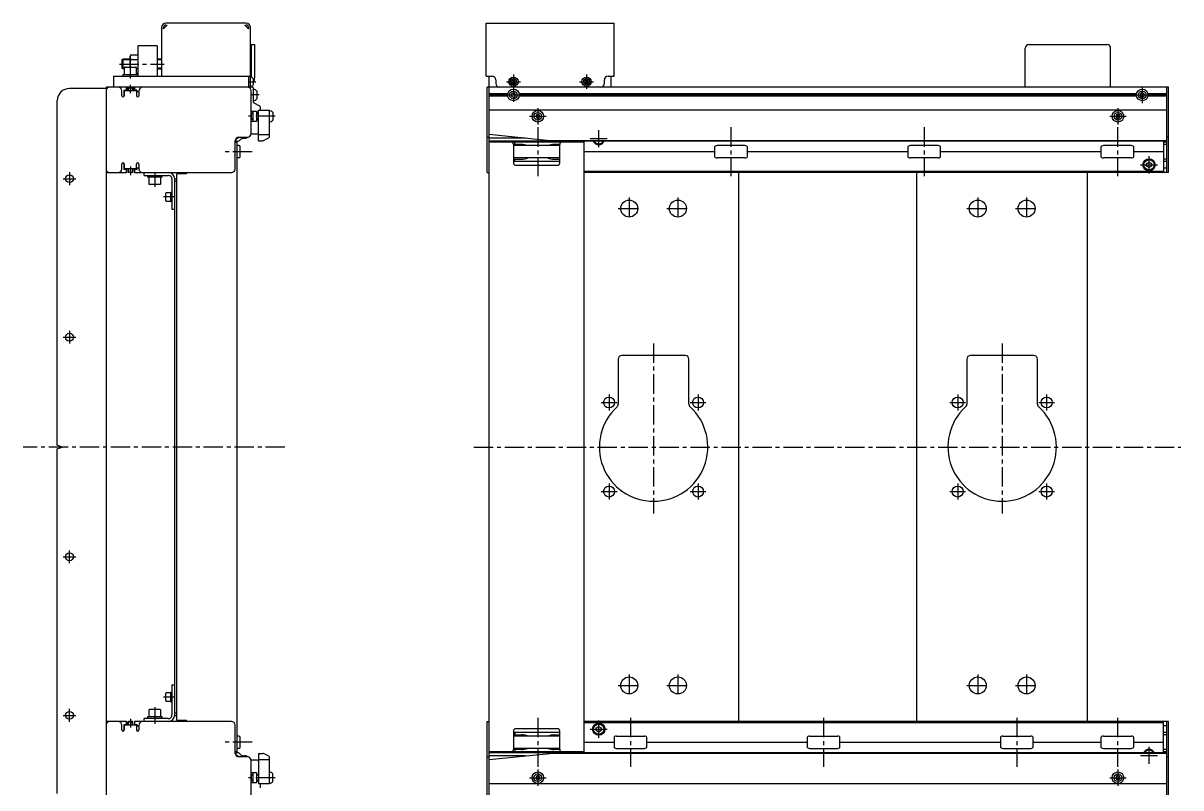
# Model space of a CAD drawing. Extents: x -10 to 1697, y -8 to 1101.
# Drawn here: x -10 to 940, y 474 to 1101 of the extents above; entities that cross this region are included whole.
import ezdxf

# ---------------------------------------------------------------- set-up
doc = ezdxf.new("R2010")
doc.units = 0
doc.header["$LTSCALE"] = 0.5
doc.linetypes.add('CENTER', pattern=[50.8, 31.75, -6.35, 6.35, -6.35])
for name, color, linetype in [('MSM_CENTER', 1, 'CENTER'), ('MSM_CONTINUOUS', 7, 'CONTINUOUS'), ('MSM_NARROW', 5, 'CONTINUOUS')]:
    doc.layers.add(name, color=color, linetype=linetype)

msp = doc.modelspace()

# ---------------------------------------------------------------- linework, layer by layer
at = {"layer": 'MSM_CENTER'}
for p, q in [((69, 1067.4), (105.6, 1067.4)), ((78, 1055.4), (78, 1066.9)), ((392.25, 1058.7), (392.25, 1035.3)), ((452.25, 1058.7), (452.25, 1047.1)), ((78, 1043.4), (78, 1050.4)), ((174.6, 1052.9), (180.8, 1052.9)), ((386.45, 1052.9), (398.05, 1052.9)), ((446.45, 1052.9), (458.05, 1052.9)), ((908.25, 1048.8), (908.25, 1035.3)), ((183.75, 1042.05), (177, 1042.05)), ((385.5, 1042.05), (399, 1042.05)), ((901.5, 1042.05), (915, 1042.05)), ((412.25, 1031.3), (412.25, 1017.8)), ((888.25, 1031.3), (888.25, 1017.8)), ((196.75, 1024.55), (175, 1024.55)), ((405.5, 1024.55), (419, 1024.55)), ((881.5, 1024.55), (895, 1024.55)), ((412.25, 1015.5), (412.25, 975.5)), ((462.25, 999.25), (462.25, 1013.25)), ((570.75, 1015.5), (570.75, 975.5)), ((729.25, 1015.5), (729.25, 975.5)), ((887.75, 1015.5), (887.75, 975.5)), ((455.25, 1006.25), (469.25, 1006.25)), ((178, 995.5), (155.5, 995.5)), ((913.75, 977.75), (913.75, 991.75)), ((28, 978.65), (28, 968.15)), ((78, 983.4), (78, 976.4)), ((906.75, 984.75), (920.75, 984.75)), ((22.75, 973.4), (33.25, 973.4)), ((98, 978.1), (98, 966.6)), ((114.1, 958.4), (105.1, 958.4)), ((487.25, 957.9), (487.25, 939.9)), ((527.25, 957.9), (527.25, 939.9)), ((773.25, 957.9), (773.25, 939.9)), ((813.25, 957.9), (813.25, 939.9)), ((478.25, 948.9), (496.25, 948.9)), ((518.25, 948.9), (536.25, 948.9)), ((764.25, 948.9), (782.25, 948.9)), ((804.25, 948.9), (822.25, 948.9)), ((28, 848.65), (28, 838.15)), ((22.75, 843.4), (33.25, 843.4)), ((507.25, 838.4), (507.25, 698.9)), ((793.25, 838.4), (793.25, 698.9)), ((464.25, 789.9), (477.25, 789.9)), ((470.75, 796.4), (470.75, 783.4)), ((537.25, 789.9), (550.25, 789.9)), ((543.75, 796.4), (543.75, 783.4)), ((750.25, 789.9), (763.25, 789.9)), ((756.75, 796.4), (756.75, 783.4)), ((823.25, 789.9), (836.25, 789.9)), ((829.75, 796.4), (829.75, 783.4)), ((204.75, 753.4), (-10, 753.4)), ((359.75, 753.4), (939.85, 753.4)), ((470.75, 723.4), (470.75, 710.4)), ((543.75, 723.4), (543.75, 710.4)), ((756.75, 723.4), (756.75, 710.4)), ((829.75, 723.4), (829.75, 710.4)), ((464.25, 716.9), (477.25, 716.9)), ((537.25, 716.9), (550.25, 716.9)), ((750.25, 716.9), (763.25, 716.9)), ((823.25, 716.9), (836.25, 716.9)), ((28, 658.15), (28, 668.65)), ((22.75, 663.4), (33.25, 663.4)), ((487.25, 566.9), (487.25, 548.9)), ((527.25, 566.9), (527.25, 548.9)), ((773.25, 566.9), (773.25, 548.9)), ((813.25, 566.9), (813.25, 548.9)), ((478.25, 557.9), (496.25, 557.9)), ((518.25, 557.9), (536.25, 557.9)), ((764.25, 557.9), (782.25, 557.9)), ((804.25, 557.9), (822.25, 557.9)), ((114.1, 548.4), (105.1, 548.4)), ((22.75, 533.4), (33.25, 533.4)), ((28, 528.15), (28, 538.65)), ((98, 540.2), (98, 526.4)), ((78, 530.4), (78, 523.4)), ((412.25, 531.3), (412.25, 491.3)), ((462.25, 515.05), (462.25, 529.05)), ((488.25, 531.3), (488.25, 491.3)), ((646.75, 531.3), (646.75, 491.3)), ((805.25, 531.3), (805.25, 491.3)), ((887.75, 531.3), (887.75, 491.3)), ((455.25, 522.05), (469.25, 522.05)), ((178, 511.3), (155.5, 511.3)), ((913.75, 493.55), (913.75, 507.55)), ((906.75, 500.55), (920.75, 500.55)), ((412.25, 489), (412.25, 475.5)), ((888.25, 489), (888.25, 475.5)), ((196.75, 482.25), (175, 482.25)), ((405.5, 482.25), (419, 482.25)), ((881.5, 482.25), (895, 482.25))]:
    msp.add_line(p, q, dxfattribs=at)
at = {"layer": 'MSM_CONTINUOUS'}
for p, q in [((103.6, 1097.3), (103.6, 1057.4)), ((108.2, 1099.3), (105.2, 1096.3)), ((105.2, 1096.3), (105.2, 1097.3)), ((173, 1100.9), (107.2, 1100.9)), ((107.2, 1099.3), (108.2, 1099.3)), ((175, 1096.3), (172, 1099.3)), ((172, 1099.3), (173, 1099.3)), ((175, 1097.3), (175, 1096.3)), ((176.6, 1048.4), (176.6, 1097.3)), ((369.85, 1057.4), (369.85, 1100.9)), ((369.85, 1100.9), (474.85, 1100.9)), ((474.85, 1057.4), (474.85, 1100.9)), ((177, 1083.4), (177, 1056.6)), ((177, 1083.4), (180, 1083.4)), ((180, 1056.4), (180, 1083.4)), ((815.25, 1083.4), (879.25, 1083.4)), ((78.22, 1074.91), (77.5, 1073.65)), ((77.5, 1073.65), (77.5, 1064.9)), ((78.22, 1074.91), (84, 1074.91)), ((100, 1082.4), (84, 1082.4)), ((84, 1082.4), (84, 1057.4)), ((100, 1082.4), (100, 1057.4)), ((812.25, 1048.4), (812.25, 1080.4)), ((882.25, 1048.4), (882.25, 1080.4)), ((71, 1070.72), (71.68, 1071.4)), ((71, 1070.72), (71, 1064.08)), ((71.68, 1063.4), (71, 1064.08)), ((77.5, 1071.4), (71.68, 1071.4)), ((71.68, 1071.4), (71.68, 1063.4)), ((73, 1064.3), (73, 1058.9)), ((73.6, 1064.9), (82.4, 1064.9)), ((78.22, 1071.15), (84, 1071.15)), ((83, 1058.9), (83, 1064.3)), ((103.6, 1071.4), (100, 1071.4)), ((64, 1057.4), (64, 1048.4)), ((64, 1057.4), (176.6, 1057.4)), ((73, 1063.4), (71.68, 1063.4)), ((71.9, 1058.9), (71.9, 1057.4)), ((71.9, 1058.9), (84, 1058.9)), ((83, 1063.65), (84, 1063.65)), ((83, 1059.89), (84, 1059.89)), ((100, 1063.4), (103.6, 1063.4)), ((175, 1057.4), (175, 1048.4)), ((178.8, 1055.42), (178.8, 1050.37)), ((369.85, 1057.4), (374.85, 1057.4)), ((372.25, 449.4), (372.25, 1057.4)), ((377.85, 1054.4), (377.85, 1051.4)), ((392.25, 1054.34), (391, 1053.62)), ((393.5, 1053.62), (392.25, 1054.34)), ((452.25, 1054.34), (451, 1053.62)), ((453.5, 1053.62), (452.25, 1054.34)), ((466.85, 1051.4), (466.85, 1054.4)), ((469.85, 1057.4), (474.85, 1057.4)), ((472.25, 1057.4), (472.25, 1048.4)), ((58, 1047.4), (28, 1047.4)), ((58, 1047.9), (58, 458.9)), ((176.6, 1048.4), (58.5, 1048.4)), ((71, 1041.4), (71, 1045.4)), ((72.75, 1040.9), (72.75, 1045.9)), ((72.75, 1045.9), (76, 1045.9)), ((73, 1045.9), (73, 1041.4)), ((83, 1045.4), (73, 1045.4)), ((74.75, 1045.9), (74.75, 1048.4)), ((75, 1048.4), (75, 1045.9)), ((76.38, 1048.4), (76, 1048.02)), ((76, 1045.4), (76, 1048.02)), ((76, 1048.02), (80, 1048.02)), ((80, 1048.02), (79.62, 1048.4)), ((80, 1045.4), (80, 1048.02)), ((83.25, 1045.9), (80, 1045.9)), ((81, 1045.9), (81, 1048.4)), ((81.25, 1048.4), (81.25, 1045.9)), ((83, 1045.9), (83, 1041.4)), ((83.25, 1045.9), (83.25, 1044.9)), ((83.25, 1044.9), (85, 1044.9)), ((85, 1045.4), (85, 1041.4)), ((178, 1048.35), (174.55, 1048.35)), ((177, 1010.6), (177, 1045.4)), ((179, 1036.15), (179, 1047.35)), ((181.75, 1045.17), (181.75, 1038.92)), ((929.85, 1048.4), (370.65, 1048.4)), ((370.65, 978.4), (370.65, 1048.4)), ((928.25, 1048.35), (372.25, 1048.35)), ((391, 1052.18), (391, 1053.62)), ((391, 1052.18), (392.25, 1051.46)), ((392.25, 1051.46), (393.5, 1052.18)), ((393.5, 1052.18), (393.5, 1053.62)), ((397.25, 1048.35), (397.25, 1048.4)), ((427.25, 1048.4), (427.25, 1048.35)), ((451, 1052.18), (451, 1053.62)), ((451, 1052.18), (452.25, 1051.46)), ((452.25, 1051.46), (453.5, 1052.18)), ((453.5, 1052.18), (453.5, 1053.62)), ((928.25, 978.4), (928.25, 1048.4)), ((929.85, 978.4), (929.85, 1048.4)), ((18, 754.9), (18, 1037.4)), ((72.87, 1040.9), (72.75, 1040.9)), ((178.5, 1042.05), (179, 1042.92)), ((179, 1041.18), (178.5, 1042.05)), ((387.58, 1042.92), (372.25, 1042.92)), ((387.5, 1042.05), (372.25, 1042.05)), ((387.58, 1041.18), (372.25, 1041.18)), ((392.25, 1043.78), (390.75, 1042.92)), ((390.75, 1042.92), (390.75, 1041.18)), ((390.75, 1041.18), (392.25, 1040.32)), ((393.75, 1042.92), (392.25, 1043.78)), ((392.25, 1040.32), (393.75, 1041.18)), ((393.75, 1041.18), (393.75, 1042.92)), ((903.58, 1042.92), (396.92, 1042.92)), ((903.58, 1041.18), (396.92, 1041.18)), ((903.5, 1042.05), (397, 1042.05)), ((908.25, 1043.78), (906.75, 1042.92)), ((906.75, 1042.92), (906.75, 1041.18)), ((906.75, 1041.18), (908.25, 1040.32)), ((909.75, 1042.92), (908.25, 1043.78)), ((908.25, 1040.32), (909.75, 1041.18)), ((909.75, 1041.18), (909.75, 1042.92)), ((928.25, 1042.92), (912.92, 1042.92)), ((928.25, 1041.18), (912.92, 1041.18)), ((928.25, 1042.05), (913, 1042.05)), ((177, 1028.8), (181.5, 1028.8)), ((177.43, 1027.05), (177, 1026.62)), ((178.5, 1027.05), (177.43, 1027.05)), ((177.43, 1022.05), (177.43, 1027.05)), ((181.5, 1028.55), (178.5, 1028.55)), ((178.5, 1028.55), (178.5, 1020.55)), ((184.07, 1032.83), (179.53, 1035.27)), ((181.5, 1028.8), (181.5, 1020.3)), ((181.5, 1027.3), (183, 1027.3)), ((183, 1027.05), (181.5, 1027.05)), ((183, 1004.55), (183, 1029.55)), ((183, 1029.55), (192, 1029.55)), ((184.6, 1029.55), (184.6, 1031.95)), ((192, 1007.67), (192, 1029.55)), ((194.75, 1027.67), (194.75, 1021.42)), ((928.25, 1029.55), (372.25, 1029.55)), ((411.38, 1026.05), (410.52, 1024.55)), ((411.38, 1026.05), (413.12, 1026.05)), ((413.98, 1024.55), (413.12, 1026.05)), ((887.38, 1026.05), (886.52, 1024.55)), ((887.38, 1026.05), (889.12, 1026.05)), ((889.98, 1024.55), (889.12, 1026.05)), ((177, 1022.48), (177.43, 1022.05)), ((181.5, 1020.3), (177, 1020.3)), ((178.5, 1022.05), (177.43, 1022.05)), ((178.5, 1020.55), (181.5, 1020.55)), ((181.5, 1022.05), (183, 1022.05)), ((183, 1021.8), (181.5, 1021.8)), ((410.52, 1024.55), (411.38, 1023.05)), ((411.38, 1023.05), (413.12, 1023.05)), ((413.12, 1023.05), (413.98, 1024.55)), ((886.52, 1024.55), (887.38, 1023.05)), ((887.38, 1023.05), (889.12, 1023.05)), ((889.12, 1023.05), (889.98, 1024.55)), ((167, 1007.4), (173.8, 1007.4)), ((174.48, 1007.43), (174.54, 1007.49)), ((178.34, 1010.05), (182, 1010.05)), ((183, 1009.55), (192, 1009.55)), ((370.65, 1007.4), (372.25, 1007.4)), ((422.25, 1004.55), (372.25, 1009.55)), ((929.85, 1007.4), (928.25, 1007.4)), ((164, 981.4), (164, 1004.4)), ((165.5, 1003.4), (164, 1003.4)), ((164.08, 1005.09), (164.08, 1003.4)), ((164.6, 1005.76), (164.6, 1004.65)), ((165.1, 1004.15), (165.6, 1004.15)), ((165.5, 503.4), (165.5, 1003.4)), ((167, 1000.5), (165.5, 1000.5)), ((168, 991.5), (168, 999.5)), ((170.74, 1006.55), (172.36, 1006.55)), ((183, 1004.55), (186.76, 1004.55)), ((187.21, 1004.66), (191.45, 1006.77)), ((402.25, 1006.55), (372.25, 1006.55)), ((928.25, 1004.15), (372.25, 1004.15)), ((450.25, 1003.4), (372.25, 1003.4)), ((398.82, 1001.4), (392.25, 1001.4)), ((392.25, 1001.4), (392.25, 986.4)), ((430.25, 1000.5), (392.25, 1000.5)), ((393.38, 1001.4), (393.38, 1003.4)), ((928.25, 1004.55), (422.25, 1004.55)), ((430.25, 1001.4), (425.68, 1001.4)), ((430.25, 986.4), (430.25, 1001.4)), ((431.12, 1003.4), (431.12, 1003.05)), ((450.25, 502.65), (450.25, 1004.15)), ((462.25, 1003.94), (461.89, 1004.15)), ((462.61, 1004.15), (462.25, 1003.94)), ((557.31, 999.5), (557.31, 991.5)), ((582.22, 1000.5), (559.28, 1000.5)), ((584.19, 991.5), (584.19, 999.5)), ((715.81, 999.5), (715.81, 991.5)), ((740.72, 1000.5), (717.78, 1000.5)), ((742.69, 991.5), (742.69, 999.5)), ((874.31, 999.5), (874.31, 991.5)), ((899.22, 1000.5), (876.28, 1000.5)), ((901.19, 991.5), (901.19, 999.5)), ((925.75, 1004.15), (925.75, 979.4)), ((928.25, 1003.4), (925.75, 1003.4)), ((928.25, 1001.4), (925.75, 1001.4)), ((167, 990.5), (165.5, 990.5)), ((430.25, 990.5), (392.25, 990.5)), ((392.25, 989.4), (398.82, 989.4)), ((393.38, 987.4), (393.38, 989.4)), ((425.68, 989.4), (430.25, 989.4)), ((557.31, 995.5), (450.25, 995.5)), ((582.22, 990.5), (559.28, 990.5)), ((715.81, 995.5), (584.19, 995.5)), ((740.72, 990.5), (717.78, 990.5)), ((874.31, 995.5), (742.69, 995.5)), ((899.22, 990.5), (876.28, 990.5)), ((925.75, 995.5), (901.19, 995.5)), ((928.25, 989.4), (925.75, 989.4)), ((58.5, 978.4), (74.75, 978.4)), ((71, 981.4), (71, 985.4)), ((72.75, 985.9), (72.87, 985.9)), ((72.75, 980.9), (72.75, 985.9)), ((74.75, 980.9), (72.75, 980.9)), ((73, 985.4), (73, 981.4)), ((83, 981.4), (73, 981.4)), ((74.75, 978.4), (74.75, 980.9)), ((76, 981.4), (76, 978.78)), ((76.38, 978.4), (76, 978.78)), ((76, 978.78), (80, 978.78)), ((79.62, 978.4), (76.38, 978.4)), ((80, 978.78), (79.62, 978.4)), ((80, 981.4), (80, 978.78)), ((83.25, 980.9), (81.25, 980.9)), ((81.25, 980.9), (81.25, 978.4)), ((81.25, 978.4), (161, 978.4)), ((83, 981.4), (83, 985.4)), ((83.25, 981.9), (83.25, 980.9)), ((85, 981.9), (83.25, 981.9)), ((85, 985.4), (85, 981.4)), ((89.4, 976.1), (89.4, 978.4)), ((124, 977.4), (124, 978.4)), ((370.65, 978.4), (372.25, 978.4)), ((430.25, 987.4), (392.25, 987.4)), ((394.25, 984.4), (428.25, 984.4)), ((925.75, 979.4), (450.25, 979.4)), ((929.85, 978.4), (450.25, 978.4)), ((577.25, 528.4), (577.25, 978.4)), ((723.25, 528.4), (723.25, 978.4)), ((863.25, 528.4), (863.25, 978.4)), ((911.75, 985.9), (913.75, 987.06)), ((911.75, 983.6), (911.75, 985.9)), ((913.75, 982.44), (911.75, 983.6)), ((913.75, 987.06), (915.75, 985.9)), ((915.75, 983.6), (913.75, 982.44)), ((915.75, 985.9), (915.75, 983.6)), ((928.25, 987.4), (925.75, 987.4)), ((928.25, 981.9), (925.75, 981.9)), ((89.4, 976.1), (109.1, 976.1)), ((91.9, 976.1), (91.9, 974.6)), ((104.1, 974.6), (91.9, 974.6)), ((93, 974.6), (93, 969.2)), ((103, 969.2), (103, 974.6)), ((104.1, 974.6), (104.1, 976.1)), ((112.1, 973.1), (112.1, 948.4)), ((114.4, 533.4), (114.4, 973.4)), ((114.4, 973.4), (116, 973.4)), ((114.4, 971.4), (116, 971.4)), ((124, 977.4), (116, 977.4)), ((116, 529.4), (116, 977.4)), ((102.4, 968.6), (93.6, 968.6)), ((107.1, 955.3), (107.1, 961.5)), ((111.1, 961.9), (107.5, 961.9)), ((112.1, 962.2), (111.1, 962.2)), ((111.1, 954.6), (111.1, 962.2)), ((107.5, 954.9), (111.1, 954.9)), ((111.1, 954.6), (112.1, 954.6)), ((112.1, 948.4), (114.4, 948.4)), ((533.25, 828.4), (481.25, 828.4)), ((819.25, 828.4), (767.25, 828.4)), ((478.25, 825.4), (478.25, 788.5)), ((536.25, 788.5), (536.25, 825.4)), ((764.25, 825.4), (764.25, 788.5)), ((822.25, 788.5), (822.25, 825.4)), ((22, 753.4), (18, 754.9)), ((18, 751.9), (22, 753.4)), ((18, 469.4), (18, 751.9)), ((107.1, 545.3), (107.1, 551.5)), ((111.1, 551.9), (107.5, 551.9)), ((112.1, 552.2), (111.1, 552.2)), ((111.1, 544.6), (111.1, 552.2)), ((112.1, 558.4), (112.1, 533.7)), ((112.1, 558.4), (114.4, 558.4)), ((107.5, 544.9), (111.1, 544.9)), ((111.1, 544.6), (112.1, 544.6)), ((91.9, 532.2), (91.9, 530.7)), ((104.1, 532.2), (91.9, 532.2)), ((93, 537.6), (93, 532.2)), ((102.4, 538.2), (93.6, 538.2)), ((103, 532.2), (103, 537.6)), ((104.1, 530.7), (104.1, 532.2)), ((114.4, 535.4), (116, 535.4)), ((114.4, 533.4), (116, 533.4)), ((74.75, 528.4), (58.5, 528.4)), ((71, 521.4), (71, 525.4)), ((72.75, 520.9), (72.75, 525.9)), ((72.75, 525.9), (74.75, 525.9)), ((73, 525.4), (73, 521.4)), ((83, 525.4), (73, 525.4)), ((74.75, 525.9), (74.75, 528.4)), ((76.38, 528.4), (76, 528.02)), ((76, 525.4), (76, 528.02)), ((76, 528.02), (80, 528.02)), ((79.62, 528.4), (76.38, 528.4)), ((80, 528.02), (79.62, 528.4)), ((80, 525.4), (80, 528.02)), ((81.25, 528.4), (81.25, 525.9)), ((161, 528.4), (81.25, 528.4)), ((81.25, 525.9), (83.25, 525.9)), ((83, 525.4), (83, 521.4)), ((83.25, 525.9), (83.25, 524.9)), ((83.25, 524.9), (85, 524.9)), ((85, 525.4), (85, 521.4)), ((109.1, 530.7), (89.4, 530.7)), ((89.4, 528.4), (89.4, 530.7)), ((116, 529.4), (124, 529.4)), ((124, 528.4), (124, 529.4)), ((164, 502.4), (164, 525.4)), ((370.65, 528.4), (372.25, 528.4)), ((370.65, 458.4), (370.65, 528.4)), ((929.85, 528.4), (450.25, 528.4)), ((450.25, 527.4), (925.75, 527.4)), ((460.25, 523.2), (462.25, 524.36)), ((460.25, 520.9), (460.25, 523.2)), ((462.25, 524.36), (464.25, 523.2)), ((464.25, 523.2), (464.25, 520.9)), ((925.75, 502.65), (925.75, 527.4)), ((928.25, 524.9), (925.75, 524.9)), ((928.25, 458.4), (928.25, 528.4)), ((929.85, 458.4), (929.85, 528.4)), ((72.87, 520.9), (72.75, 520.9)), ((167, 516.3), (165.5, 516.3)), ((168, 507.3), (168, 515.3)), ((392.25, 520.4), (392.25, 505.4)), ((430.25, 519.4), (392.25, 519.4)), ((392.25, 517.4), (398.82, 517.4)), ((430.25, 516.3), (392.25, 516.3)), ((393.38, 519.4), (393.38, 517.4)), ((428.25, 522.4), (394.25, 522.4)), ((425.68, 517.4), (430.25, 517.4)), ((430.25, 505.4), (430.25, 520.4)), ((462.25, 519.74), (460.25, 520.9)), ((464.25, 520.9), (462.25, 519.74)), ((474.81, 515.3), (474.81, 507.3)), ((476.78, 516.3), (499.72, 516.3)), ((501.69, 507.3), (501.69, 515.3)), ((633.31, 515.3), (633.31, 507.3)), ((635.28, 516.3), (658.22, 516.3)), ((660.19, 507.3), (660.19, 515.3)), ((791.81, 515.3), (791.81, 507.3)), ((793.78, 516.3), (816.72, 516.3)), ((818.69, 507.3), (818.69, 515.3)), ((874.31, 515.3), (874.31, 507.3)), ((876.28, 516.3), (899.22, 516.3)), ((901.19, 507.3), (901.19, 515.3)), ((928.25, 519.4), (925.75, 519.4)), ((928.25, 517.4), (925.75, 517.4)), ((167, 506.3), (165.5, 506.3)), ((430.25, 506.3), (392.25, 506.3)), ((398.82, 505.4), (392.25, 505.4)), ((393.38, 505.4), (393.38, 503.4)), ((430.25, 505.4), (425.68, 505.4)), ((431.12, 503.4), (431.12, 503.75)), ((450.25, 511.3), (474.81, 511.3)), ((476.78, 506.3), (499.72, 506.3)), ((501.69, 511.3), (633.31, 511.3)), ((635.28, 506.3), (658.22, 506.3)), ((660.19, 511.3), (791.81, 511.3)), ((793.78, 506.3), (816.72, 506.3)), ((818.69, 511.3), (874.31, 511.3)), ((876.28, 506.3), (899.22, 506.3)), ((901.19, 511.3), (925.75, 511.3)), ((928.25, 505.4), (925.75, 505.4)), ((165.5, 503.4), (164, 503.4)), ((164.08, 501.71), (164.08, 503.4)), ((164.6, 502.15), (164.6, 501.04)), ((165.6, 502.65), (165.1, 502.65)), ((173.8, 499.4), (167, 499.4)), ((172.36, 500.25), (170.74, 500.25)), ((174.54, 499.31), (174.48, 499.37)), ((177, 461.4), (177, 496.2)), ((182, 496.75), (178.34, 496.75)), ((183, 502.25), (186.76, 502.25)), ((183, 502.25), (183, 477.25)), ((183, 497.25), (192, 497.25)), ((191.45, 500.03), (187.21, 502.14)), ((192, 477.25), (192, 499.13)), ((370.65, 499.4), (372.25, 499.4)), ((450.25, 503.4), (372.25, 503.4)), ((928.25, 502.65), (372.25, 502.65)), ((372.25, 497.25), (422.25, 502.25)), ((402.25, 500.25), (372.25, 500.25)), ((928.25, 502.25), (422.25, 502.25)), ((913.39, 502.65), (913.75, 502.86)), ((913.75, 502.86), (914.11, 502.65)), ((928.25, 503.4), (925.75, 503.4)), ((929.85, 499.4), (928.25, 499.4)), ((177, 486.5), (181.5, 486.5)), ((177.43, 484.75), (177, 484.32)), ((178.5, 484.75), (177.43, 484.75)), ((177.43, 479.75), (177.43, 484.75)), ((181.5, 486.25), (178.5, 486.25)), ((178.5, 486.25), (178.5, 478.25)), ((181.5, 486.5), (181.5, 478)), ((181.5, 485), (183, 485)), ((183, 484.75), (181.5, 484.75)), ((194.75, 479.12), (194.75, 485.37)), ((177, 480.18), (177.43, 479.75)), ((181.5, 478), (177, 478)), ((178.5, 479.75), (177.43, 479.75)), ((178.5, 478.25), (181.5, 478.25)), ((181.5, 479.75), (183, 479.75)), ((183, 479.5), (181.5, 479.5)), ((192, 477.25), (183, 477.25)), ((184.6, 474.85), (184.6, 477.25)), ((928.25, 477.25), (372.25, 477.25)), ((411.38, 483.75), (410.52, 482.25)), ((410.52, 482.25), (411.38, 480.75)), ((413.12, 483.75), (411.38, 483.75)), ((413.12, 480.75), (411.38, 480.75)), ((413.98, 482.25), (413.12, 483.75)), ((413.12, 480.75), (413.98, 482.25)), ((887.38, 483.75), (886.52, 482.25)), ((886.52, 482.25), (887.38, 480.75)), ((889.12, 483.75), (887.38, 483.75)), ((889.12, 480.75), (887.38, 480.75)), ((889.98, 482.25), (889.12, 483.75)), ((889.12, 480.75), (889.98, 482.25))]:
    msp.add_line(p, q, dxfattribs=at)
for centre, radius in [((392.25, 1052.9), 3.8), ((392.25, 1052.9), 2.53), ((452.25, 1052.9), 3.8), ((452.25, 1052.9), 2.53), ((392.25, 1042.05), 4.75), ((392.25, 1042.05), 3.13), ((908.25, 1042.05), 4.75), ((908.25, 1042.05), 3.13), ((412.25, 1024.55), 4.75), ((412.25, 1024.55), 3.13), ((888.25, 1024.55), 4.75), ((888.25, 1024.55), 3.13), ((913.75, 984.75), 5), ((913.75, 984.75), 4.25), ((28, 973.4), 3.25), ((487.25, 948.9), 7), ((527.25, 948.9), 7), ((773.25, 948.9), 7), ((813.25, 948.9), 7), ((28, 843.4), 3.25), ((470.75, 789.9), 4.5), ((543.75, 789.9), 4.5), ((756.75, 789.9), 4.5), ((829.75, 789.9), 4.5), ((470.75, 716.9), 4.5), ((543.75, 716.9), 4.5), ((756.75, 716.9), 4.5), ((829.75, 716.9), 4.5), ((28, 663.4), 3.25), ((487.25, 557.9), 7), ((527.25, 557.9), 7), ((773.25, 557.9), 7), ((813.25, 557.9), 7), ((28, 533.4), 3.25), ((462.25, 522.05), 5), ((462.25, 522.05), 4.25), ((412.25, 482.25), 4.75), ((412.25, 482.25), 3.13), ((888.25, 482.25), 4.75), ((888.25, 482.25), 3.13)]:
    msp.add_circle(centre, radius, dxfattribs=at)
for centre, radius, start, end in [((107.2, 1097.3), 3.6, 90, 180), ((107.2, 1097.3), 2, 90, 180), ((173, 1097.3), 3.6, 0, 90), ((173, 1097.3), 2, 0, 90), ((815.25, 1080.4), 3, 90, 180), ((879.25, 1080.4), 3, 0, 90), ((81.12, 1073.03), 3.45, 147.05809, 212.94191), ((73.6, 1064.3), 0.6, 90, 180), ((91.18, 1067.37), 13.5, 163.7284, 190.55098), ((82.4, 1064.3), 0.6, 0, 90), ((175.9, 1052.96), 3.8, 40.35915, 79.45237), ((172, 1056.4), 8, 328.21167, 0), ((374.85, 1054.4), 3, 0, 90), ((469.85, 1054.4), 3, 90, 180), ((28, 1037.4), 10, 90, 180), ((58.5, 1047.9), 0.5, 90, 180), ((61, 1045.4), 3, 90, 180), ((68, 1045.4), 3, 0, 90), ((88, 1045.4), 3, 90, 180), ((174, 1045.4), 3, 0, 90), ((175.9, 1052.84), 3.8, 280.54763, 319.64085), ((178, 1047.35), 1, 0, 90), ((178.1, 1042.14), 4.75, 39.77311, 79.06843), ((380.85, 1051.4), 3, 180, 270), ((463.85, 1051.4), 3, 270, 0), ((72, 1041.4), 1, 180, 0), ((84, 1041.4), 1, 180, 0), ((178.1, 1041.96), 4.75, 280.93157, 320.22689), ((180, 1036.15), 1, 180, 241.82141), ((183.6, 1031.95), 1, 0, 61.82141), ((191.1, 1024.64), 4.75, 39.77311, 79.06843), ((191.1, 1024.46), 4.75, 280.93157, 320.22689), ((167, 1004.4), 3, 90, 180), ((165.6, 1007.85), 1.25, 245.73782, 338.43652), ((172.36, 1009.55), 3, 270, 315), ((173.8, 1010.6), 3.2, 270, 0), ((178.34, 1007.05), 3, 90, 119.66548), ((182, 1011.05), 1, 270, 0), ((191, 1007.67), 1, 296.56505, 0), ((165.6, 1007.85), 2, 238.60552, 245.33635), ((164.9, 1005.76), 0.3, 116.65416, 180), ((165.1, 1004.65), 0.5, 180, 270), ((165.6, 1007.85), 3.7, 270, 320.07449), ((167, 999.5), 1, 0, 90), ((170.74, 1003.55), 3, 90, 140.0745), ((186.76, 1005.55), 1, 270, 296.56505), ((390.25, 1001.4), 2, 360, 90), ((398.09, 983.66), 17.75, 71.52352, 87.64045), ((425.94, 984.64), 16.76, 90.88764, 108.88418), ((432.25, 1001.4), 2, 90, 180), ((462.25, 1006.25), 5, 204.83459, 335.16541), ((462.25, 1006.25), 4.25, 209.61158, 330.38842), ((558.18, 999.38), 0.882, 115.53281, 172.10275), ((559.26, 997.09), 3.41, 89.66873, 115.24537), ((582.24, 997.09), 3.41, 64.75463, 90.33127), ((583.32, 999.38), 0.882, 7.89725, 64.46719), ((716.68, 999.38), 0.882, 115.53281, 172.10275), ((717.76, 997.09), 3.41, 89.66873, 115.24537), ((740.74, 997.09), 3.41, 64.75463, 90.33127), ((741.82, 999.38), 0.882, 7.89725, 64.46719), ((875.18, 999.38), 0.882, 115.53281, 172.10275), ((876.26, 997.09), 3.41, 89.66873, 115.24537), ((899.24, 997.09), 3.41, 64.75463, 90.33127), ((900.32, 999.38), 0.882, 7.89725, 64.46719), ((167, 991.5), 1, 270, 0), ((398.6, 1005.25), 15.85, 270.80489, 291.4888), ((426.42, 1007.22), 17.83, 249.62634, 267.6096), ((558.18, 991.62), 0.882, 187.89725, 244.46719), ((559.26, 993.91), 3.41, 244.75463, 270.33127), ((582.24, 993.91), 3.41, 269.66873, 295.24537), ((583.32, 991.62), 0.882, 295.53281, 352.10275), ((716.68, 991.62), 0.882, 187.89725, 244.46719), ((717.76, 993.91), 3.41, 244.75463, 270.33127), ((740.74, 993.91), 3.41, 269.66873, 295.24537), ((741.82, 991.62), 0.882, 295.53281, 352.10275), ((875.18, 991.62), 0.882, 187.89725, 244.46719), ((876.26, 993.91), 3.41, 244.75463, 270.33127), ((899.24, 993.91), 3.41, 269.66873, 295.24537), ((900.32, 991.62), 0.882, 295.53281, 352.10275), ((61, 981.4), 3, 180, 270), ((58.5, 978.9), 0.5, 180, 270), ((68, 981.4), 3, 270, 0), ((72, 985.4), 1, 0, 180), ((84, 985.4), 1, 0, 180), ((88, 981.4), 3, 180, 270), ((109.1, 973.1), 5.3, 0, 90), ((161, 981.4), 3, 270, 0), ((394.25, 986.4), 2, 180, 270), ((428.25, 986.4), 2, 270, 0), ((93.6, 969.2), 0.6, 180, 270), ((102.4, 969.2), 0.6, 270, 0), ((109.1, 973.1), 3, 0, 90), ((107.5, 961.5), 0.4, 90, 180), ((107.5, 955.3), 0.4, 180, 270), ((481.25, 825.4), 3, 90, 180), ((533.25, 825.4), 3, 360, 90), ((767.25, 825.4), 3, 90, 180), ((819.25, 825.4), 3, 0, 90), ((475.25, 788.5), 3, 312.35205, 0), ((539.25, 788.5), 3, 180, 227.64795), ((761.25, 788.5), 3, 312.35205, 360), ((825.25, 788.5), 3, 180, 227.64795), ((507.25, 753.4), 44.5, 132.35205, 47.64795), ((793.25, 753.4), 44.5, 132.35205, 47.64795), ((107.5, 551.5), 0.4, 90, 180), ((107.5, 545.3), 0.4, 180, 270), ((93.6, 537.6), 0.6, 90, 180), ((102.4, 537.6), 0.6, 0, 90), ((109.1, 533.7), 5.3, 270, 0), ((109.1, 533.7), 3, 270, 0), ((58.5, 527.9), 0.5, 90, 180), ((61, 525.4), 3, 90, 180), ((68, 525.4), 3, 0, 90), ((88, 525.4), 3, 90, 180), ((161, 525.4), 3, 0, 90), ((72, 521.4), 1, 180, 0), ((84, 521.4), 1, 180, 0), ((167, 515.3), 1, 0, 90), ((394.25, 520.4), 2, 90, 180), ((398.6, 501.55), 15.85, 68.5112, 89.19511), ((426.42, 499.58), 17.83, 92.3904, 110.37366), ((428.25, 520.4), 2, 360, 90), ((475.68, 515.18), 0.882, 115.53281, 172.10275), ((476.76, 512.89), 3.41, 89.66873, 115.24537), ((499.74, 512.89), 3.41, 64.75463, 90.33127), ((500.82, 515.18), 0.882, 7.89725, 64.46719), ((634.18, 515.18), 0.882, 115.53281, 172.10275), ((635.26, 512.89), 3.41, 89.66873, 115.24537), ((658.24, 512.89), 3.41, 64.75463, 90.33127), ((659.32, 515.18), 0.882, 7.89725, 64.46719), ((792.68, 515.18), 0.882, 115.53281, 172.10275), ((793.76, 512.89), 3.41, 89.66873, 115.24537), ((816.74, 512.89), 3.41, 64.75463, 90.33127), ((817.82, 515.18), 0.882, 7.89725, 64.46719), ((875.18, 515.18), 0.882, 115.53281, 172.10275), ((876.26, 512.89), 3.41, 89.66873, 115.24537), ((899.24, 512.89), 3.41, 64.75463, 90.33127), ((900.32, 515.18), 0.882, 7.89725, 64.46719), ((167, 507.3), 1, 270, 0), ((390.25, 505.4), 2, 270, 0), ((398.09, 523.14), 17.75, 272.35955, 288.47648), ((425.94, 522.16), 16.76, 251.11582, 269.11236), ((432.25, 505.4), 2, 180, 270), ((475.68, 507.42), 0.882, 187.89725, 244.46719), ((476.76, 509.71), 3.41, 244.75463, 270.33127), ((499.74, 509.71), 3.41, 269.66873, 295.24537), ((500.82, 507.42), 0.882, 295.53281, 352.10275), ((634.18, 507.42), 0.882, 187.89725, 244.46719), ((635.26, 509.71), 3.41, 244.75463, 270.33127), ((658.24, 509.71), 3.41, 269.66873, 295.24537), ((659.32, 507.42), 0.882, 295.53281, 352.10275), ((792.68, 507.42), 0.882, 187.89725, 244.46719), ((793.76, 509.71), 3.41, 244.75463, 270.33127), ((816.74, 509.71), 3.41, 269.66873, 295.24537), ((817.82, 507.42), 0.882, 295.53281, 352.10275), ((875.18, 507.42), 0.882, 187.89725, 244.46719), ((876.26, 509.71), 3.41, 244.75463, 270.33127), ((899.24, 509.71), 3.41, 269.66873, 295.24537), ((900.32, 507.42), 0.882, 295.53281, 352.10275), ((913.75, 500.55), 5, 24.83459, 155.16541), ((913.75, 500.55), 4.25, 29.61158, 150.38842), ((167, 502.4), 3, 180, 270), ((165.6, 498.95), 2, 114.66365, 121.39448), ((165.1, 502.15), 0.5, 90, 180), ((164.9, 501.04), 0.3, 180, 243.34584), ((165.6, 498.95), 1.25, 21.56348, 114.26218), ((165.6, 498.95), 3.7, 39.9255, 90), ((170.74, 503.25), 3, 219.92551, 270), ((172.36, 497.25), 3, 45, 90), ((173.8, 496.2), 3.2, 0, 90), ((178.34, 499.75), 3, 240.33452, 270), ((182, 495.75), 1, 0, 90), ((186.76, 501.25), 1, 63.43495, 90), ((191, 499.13), 1, 0, 63.43495), ((191.1, 482.34), 4.75, 39.77311, 79.06843), ((191.1, 482.16), 4.75, 280.93157, 320.22689), ((183.6, 474.85), 1, 298.17859, 0)]:
    msp.add_arc(centre, radius, start, end, dxfattribs=at)
at = {"layer": 'MSM_NARROW'}
for p, q in [((77.5, 1070.72), (71, 1070.72)), ((73, 1064.08), (71, 1064.08)), ((103.6, 1070.72), (100, 1070.72)), ((103.6, 1064.08), (100, 1064.08)), ((75.54, 1045.9), (75.54, 1048.4)), ((76.38, 1045.4), (76.38, 1048.4)), ((79.62, 1045.4), (79.62, 1048.4)), ((80.46, 1045.9), (80.46, 1048.4)), ((178.5, 1026.62), (177, 1026.62)), ((183, 1026.62), (181.5, 1026.62)), ((178.5, 1022.48), (177, 1022.48)), ((183, 1022.48), (181.5, 1022.48)), ((76.38, 981.4), (76.38, 978.4)), ((79.62, 981.4), (79.62, 978.4)), ((76.38, 525.4), (76.38, 528.4)), ((79.62, 525.4), (79.62, 528.4)), ((178.5, 484.32), (177, 484.32)), ((178.5, 480.18), (177, 480.18)), ((183, 484.32), (181.5, 484.32)), ((183, 480.18), (181.5, 480.18))]:
    msp.add_line(p, q, dxfattribs=at)

doc.saveas('drawing.dxf')
